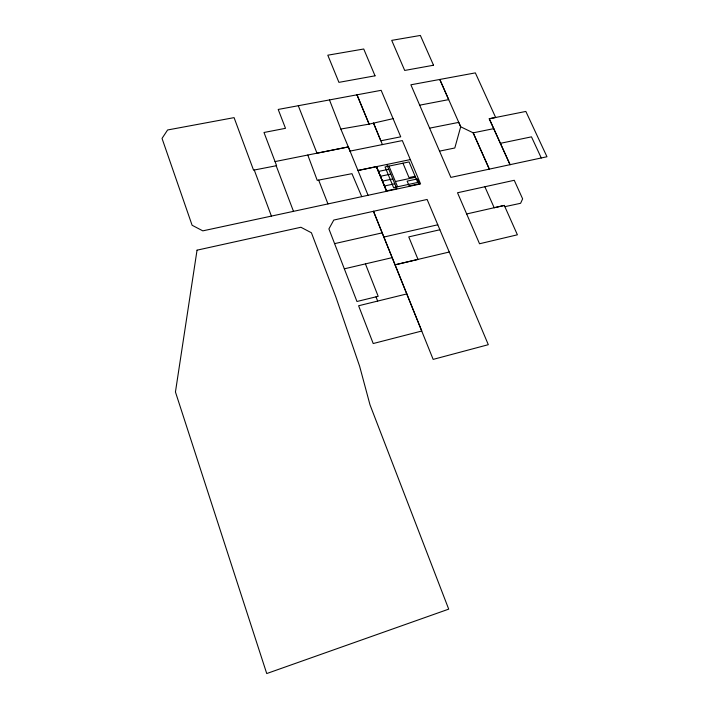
<?xml version="1.0" encoding="UTF-8"?>
<svg xmlns="http://www.w3.org/2000/svg" width="709" height="709" viewBox="0 0 709 709"><rect width="100%" height="100%" fill="white"/><g stroke="black" fill="none" stroke-linecap="round" stroke-linejoin="round"><path stroke-width="1.06" d="M365.427 263.89L378.181 296.318L356.955 301.493L328.905 228.91L333.779 220.056L427.119 199.459L488.306 344.689L433.155 359.392L373.457 211.273M406.824 293.925L358.603 305.756L373.209 343.537L421.775 331.023L373.501 211.3M449.267 252.023L395.028 264.838L418.009 259.405L408.747 236.895L439.89 229.751M344.335 268.826L392.183 257.633M373.51 123.136L380.804 140.799L400.727 136.819L393.087 118.651L369.079 124.146L340.825 129.038L329.481 99.942M466.682 213.967L504.303 205.424L517.393 234.803L479.532 243.763L457.518 192.759L514.247 180.29L522.63 198.857L520.592 203.297L504.897 206.656L504.356 205.45L494.191 207.755L484.859 186.724M383.853 237.054L437.781 224.788M334.595 243.639L382.195 232.862M393.087 118.651L381.15 90.327L278.203 109.452L285.497 128.32L263.996 132.486L276.607 165.676L253.556 170.16L234.076 117.632L167.599 129.977L162.033 138.415L192.104 225.258L202.818 230.859L386.662 191.288L376.461 166.659L357.948 170.488L410.325 159.587L420.579 183.941L386.609 191.262L376.417 166.633L386.449 190.872L396.81 188.638L386.795 164.479M541.277 157.965L450.871 177.392L410.883 84.796L475.349 72.885L495.644 117.481L489.254 118.757L510.063 164.692L489.254 118.757L525.856 111.437L546.967 156.751L541.277 157.965L531.475 136.846L500.386 143.324M415.128 176.275L409.004 177.578L402.96 163.194M395.409 181.531L415.527 177.241M384.446 185.988L394.798 183.773M380.449 176.275L390.783 174.095M382.443 181.123L392.786 178.925M378.464 171.436L388.78 169.274M439.527 151.132L454.806 147.986L460.699 126.796L458.75 122.373L429.601 128.152M361.732 196.632L351.956 173.67L317.242 180.37L307.786 155.032M493.748 128.648L473.178 132.831L460.699 126.796L439.802 79.47L448.682 99.623L419.675 105.18M368.06 195.276L348.332 146.923L316.985 153.206L298.294 105.738M349.989 151.114L402.313 140.577L410.325 159.587M275.048 161.581L348.332 146.923L350.042 151.132M340.825 129.038L348.332 146.923M388.966 166.11L397.598 186.768M373.563 123.153L382.426 144.618M357.026 94.846L369.132 124.172L356.973 94.82M376 296.841L377.675 301.077M318.651 180.077L327.957 203.917M276.182 165.755L293.482 211.335M254.265 170.027L271.405 216.094M197.04 250.171L175.442 391.98L266.735 673.55L448.708 609.137L369.992 404.804L359.649 366.305L335.906 297.124L311.419 232.774L300.908 227.261L197.04 250.171M417.725 182.443L393.601 187.628L385.04 166.925L409.066 161.918L417.725 182.443M419.382 183.773L409.164 185.971L407.134 181.132L417.353 178.952L419.382 183.773M375.034 75.819L338.929 82.359L327.797 55.196L363.735 49.001L375.034 75.819M433.527 65.237L404.706 70.448L391.714 40.369L420.366 35.45L433.527 65.237M489.361 169.15L473.178 132.831L489.307 169.123"/></g></svg>
